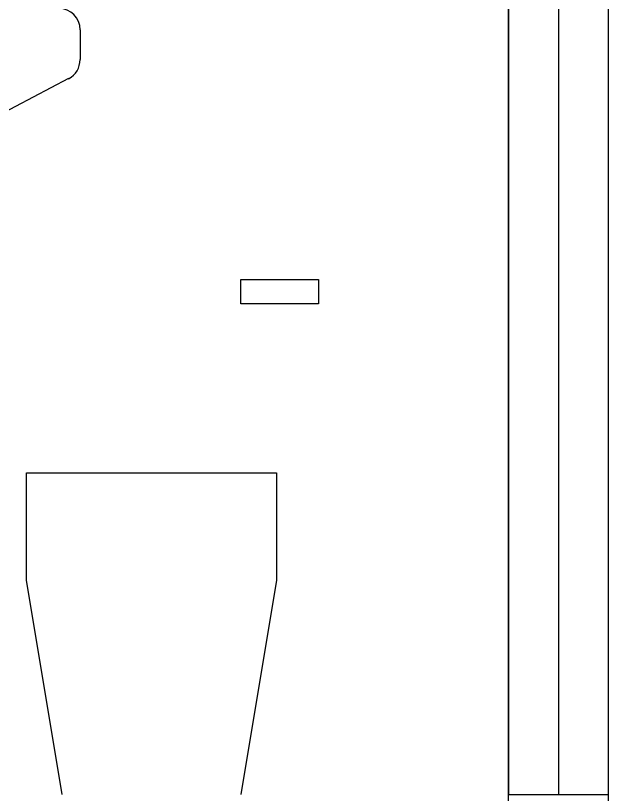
# Model space of a CAD drawing. Header units: millimetres. Extents: x 1417 to 35090, y -5751 to 14938.
# Drawn here: x 5182 to 6012, y -2875 to -1786 of the extents above; entities that cross this region are included whole.
import ezdxf

# ---------------------------------------------------------------- set-up
doc = ezdxf.new("R2010")
doc.units = ezdxf.units.MM
doc.layers.add('Axis', color=42, linetype='Continuous')

msp = doc.modelspace()

# ---------------------------------------------------------------- linework, layer by layer
for p, q in [((6012.2, -2875.4), (6012.2, -775.4)), ((5872.2, -825.4), (5872.2, -2875.4)), ((5942.2, -825.4), (5942.2, -2875.4)), ((6012.2, -2875.4), (6012.2, -825.4)), ((5272.2, -1805.4), (5272.2, -1847.2)), ((5256, -1873.8), (4872.2, -2073.6)), ((5497.3, -2154.9), (5606.2, -2154.9)), ((5497.3, -2189.1), (5497.3, -2154.9)), ((5606.2, -2154.9), (5606.2, -2189.1)), ((5606.2, -2189.1), (5497.3, -2189.1)), ((5197.2, -2425.4), (5547.2, -2425.4)), ((5197.2, -2575.4), (5197.2, -2425.4)), ((5197.2, -2425.4), (5547.2, -2425.4)), ((5547.2, -2425.4), (5547.2, -2575.4)), ((5247.2, -2875.4), (5197.2, -2575.4)), ((5547.2, -2575.4), (5497.2, -2875.4)), ((5872.2, -2875.4), (6012.2, -2875.4)), ((5872.2, -2875.4), (6012.2, -2875.4))]:
    msp.add_line(p, q)
for centre, start, end in [((5242.2, -1805.4), 0, 90), ((5242.2, -1847.2), 297.4958, 360)]:
    msp.add_arc(centre, 30, start, end)
at = {"layer": 'Axis'}
for p, q in [((5872.2, -5131.3), (5872.2, 1012.2)), ((6012.2, -5131.3), (6012.2, 1012.2))]:
    msp.add_line(p, q, dxfattribs=at)

doc.saveas('drawing.dxf')
